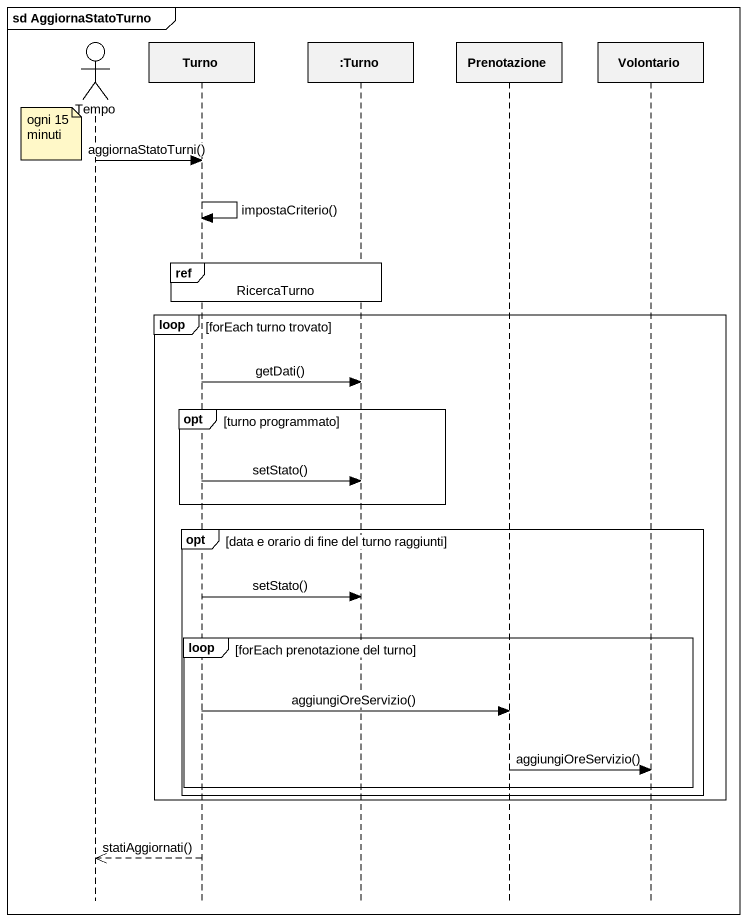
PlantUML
@startuml
mainframe sd AggiornaStatoTurno
hide footbox
actor Tempo
participant Turno
participant ":Turno" as Turno_2
participant Prenotazione
participant Volontario

note left of Tempo : ogni 15 minuti
Tempo -> Turno : aggiornaStatoTurni()
Turno -> Turno : impostaCriterio()
ref over Turno, Turno_2 : RicercaTurno
loop forEach turno trovato
  Turno -> Turno_2 : getDati()
  opt turno programmato
    Turno -> Turno_2 : setStato()
  end
  opt data e orario di fine del turno raggiunti
    Turno -> Turno_2 : setStato()
    loop forEach prenotazione del turno
      Turno -> Prenotazione : aggiungiOreServizio()
      Prenotazione -> Volontario : aggiungiOreServizio()
    end
  end
end
Turno -->> Tempo : statiAggiornati()
@enduml
